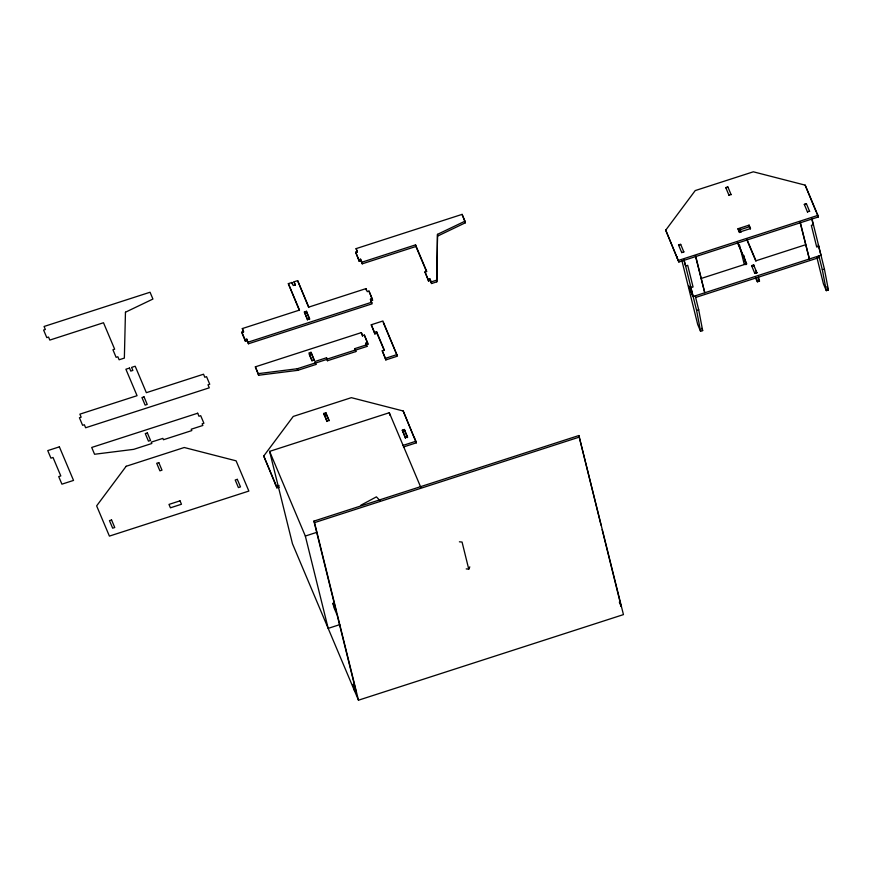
<?xml version="1.0" encoding="UTF-8"?>
<svg xmlns="http://www.w3.org/2000/svg" width="872" height="872" viewBox="0 0 872 872"><rect width="100%" height="100%" fill="white"/><g stroke="black" fill="none" stroke-linecap="round" stroke-linejoin="round"><path stroke-width="1.31" d="M356.114 248.618L357.389 251.637L355.645 252.204L358.839 259.758L360.572 259.202L361.858 262.221L415.541 244.879L426.702 271.345L424.958 271.901L428.152 279.465L429.896 278.898L431.564 283.52L436.796 281.83L437.504 234.35L464.961 221.194L462.095 214.381L356.114 248.618L357.357 252.226M436.796 281.83L437.504 234.35M466.215 568.904L468.755 569.144L469.79 566.855M279.476 487.023L276.893 487.862L263.736 456.023L293.243 416.435L351.351 397.665L403.191 410.985L416.347 442.823L403.431 446.987M665.718 230.175L695.224 190.576L753.332 171.806L805.161 185.137L817.925 215.373L818.318 216.965L678.863 262.003L665.718 230.175L678.863 262.003M360.801 505.248L376.399 496.866L380.094 500.702M437.908 235.952L465.365 222.785L464.961 221.194M299.39 310.487L288.338 283.64L291.935 282.474L293.21 285.504L295.303 284.828L294.028 281.798L297.635 280.631L308.797 307.097L365.968 288.632L367.254 291.651L368.987 291.085L372.18 298.649L372.573 300.24L370.829 300.807L370.437 299.205L372.18 298.649M355.645 252.204L359.231 261.36L360.975 260.793L362.251 263.824L415.933 246.482L426.593 271.737M243.571 332.178L242.329 328.559L299.499 310.094L288.338 283.64M370.437 299.205L372.115 303.827L248.466 343.764L247.19 340.745L245.446 341.312L242.253 333.747L241.86 332.145L243.604 331.589L242.329 328.559M304.383 311.958L306.475 311.282L309.658 318.836L307.565 319.512L304.383 311.958L307.511 320.035M304.775 313.549L306.868 312.874L309.604 319.359M241.86 332.145L245.043 339.709L246.787 339.143L248.466 343.764M424.958 271.901L428.544 281.057L430.288 280.501M429.896 278.898L431.171 281.918L436.403 280.228M248.062 342.173L371.712 302.235M725.842 187.851L727.935 187.175M728.97 195.143L731.063 194.467M371.276 324.766L382.895 321.005L397.447 356.168L385.827 359.918L382.241 350.762L384.334 350.086L376.551 331.643L374.459 332.319L371.276 324.766L374.862 333.922L376.955 333.246L384.214 350.457M354.882 348.615L355.275 350.206L366.894 346.457L366.502 344.854L354.882 348.615L355.852 351.569L327.501 360.725L326.531 357.771L314.901 361.52L315.871 364.485L297.744 370.338L258.613 375.243L255.354 366.84L361.335 332.613L362.61 335.633L364.354 335.077L367.548 342.631L367.94 344.233L366.196 344.789L365.804 343.197L367.548 342.631M311.01 352.299L308.928 352.975L312.111 360.539L314.203 359.863L311.01 352.299L314.149 360.376M311.413 353.901L309.32 354.577L312.056 361.052M678.601 245.196L680.694 244.52M804.344 204.582L806.437 203.906M255.354 366.84L258.221 373.652L297.352 368.736L315.479 362.883M327.098 359.133L355.46 349.977M327.501 360.725L326.924 359.373L315.304 363.123L315.871 364.485M738.05 228.715L749.092 225.14L750.53 228.551L739.489 232.115L738.05 228.715L739.402 232.573M738.453 230.306L749.484 226.742L750.443 229.009M681.73 252.488L683.822 251.812M807.472 211.874L809.565 211.198M678.471 260.412L817.925 215.373M382.241 350.762L385.435 358.327L397.054 354.566M813.434 224.693L811.342 225.368L816.704 247.038L818.786 246.362L818.219 244.999L820.988 255.234L693.153 296.524L690.384 286.288L690.962 287.651L693.055 286.975L687.692 265.306L685.599 265.982L684.084 260.815M700.946 278.55L746.683 263.78L738.061 243.332M805.532 244.77L755.98 260.772L746.846 239.124M753.648 264.957L751.566 265.633L754.814 273.459L756.907 272.783L753.648 264.957L754.051 266.56M751.631 265.906L753.713 265.23M754.749 273.198L756.842 272.522M323.806 413.437L325.899 412.761L329.082 420.315L326.989 420.991L323.806 413.437L326.935 421.514M324.199 415.028L326.292 414.353L329.027 420.838M695.649 297.45L819.288 257.513M755.566 278.223L757.408 281.809L759.501 281.133L758.509 277.143M698.679 309.702L702.658 330.597L700.565 331.273L696.586 310.377L698.679 309.702L695.246 295.848M824.411 269.088L828.4 289.984L826.307 290.659L822.329 269.764L824.411 269.088L811.865 218.36M354.653 691.115L353.007 684.455L356.201 692.019L337.192 615.218L333.998 607.664L332.908 603.228L336.091 610.782L313.898 521.118L578.866 435.542L623.447 614.607L358.479 700.194L292.458 543.714L269.601 451.38L389.304 412.718L420.827 487.426M402.308 430.168L404.39 429.493L407.584 437.046L405.491 437.722L402.308 430.168L405.436 438.245M402.701 431.771L404.793 431.095L407.529 437.57M263.736 456.023L276.489 486.26L279.073 485.432M403.038 445.396L415.944 441.221M313.898 521.118L314.541 522.622L579.499 437.046M269.601 451.38L305.331 536.04L316.918 532.302M339.764 624.635L328.177 628.374L305.331 536.04M459.402 541.806L462.062 542.057L468.755 569.144M758.28 278.746L759.501 281.133M816.214 211.983L805.161 185.137M816.726 213.182L818.318 216.965M809.63 211.46L806.371 203.634L804.278 204.31L807.537 212.136M826.961 286.583L828.4 289.984M826.307 290.659L823.441 283.858L816.977 257.741M731.128 194.729L727.869 186.902L725.777 187.578L729.036 195.404M746.737 239.528L755.871 261.164M755.871 270.876L756.787 273.034M737.439 242.525L746.574 264.172M683.888 252.073L680.629 244.247L678.536 244.923L681.795 252.749M690.406 289.068L691.769 292.305M701.698 328.33L702.658 330.597M700.565 331.273L697.698 324.471L681.86 260.477M465.365 222.785L462.095 214.381M619.338 602.127L621.158 606.443L602.149 529.642M383.288 322.607L396.923 354.926M372.573 300.24L368.987 291.085M370.829 300.807L371.679 302.824M414.244 437.842L403.191 410.985M416.347 442.823L414.353 437.439M367.94 344.233L364.354 335.077M365.804 343.197L366.502 344.854M362.578 336.221L361.335 332.613M366.196 344.789L366.894 346.457M355.275 350.206L355.852 351.569M308.688 307.489L297.635 280.631M295.281 285.417L294.028 281.798M811.603 218.262L812.857 223.341M818.895 255.91L822.329 269.764M800.267 222.197L809.369 258.995L800.016 222.153M749.092 225.14L749.484 226.742M756.427 277.819L757.408 281.809M740.034 228.562L740.982 232.41M739.445 244.923L744.296 264.51M695.671 255.987L704.772 292.774L695.42 255.932M684.029 259.638L696.586 310.377M676.879 256.63L677.272 258.232M578.866 435.542L601.059 525.206M431.171 281.918L431.564 283.52M428.152 279.465L428.544 281.057M415.541 244.879L415.933 246.482M404.39 429.493L404.793 431.095M361.858 262.221L362.251 263.824M385.435 358.327L385.827 359.918M360.572 259.202L360.975 260.793M358.839 259.758L359.231 261.36M365.968 288.632L366.371 290.223M376.551 331.643L376.955 333.246M374.459 332.319L374.862 333.922M389.304 412.718L389.958 415.355M326.531 357.771L326.924 359.373M306.475 311.282L306.868 312.874M325.899 412.761L326.292 414.353M291.935 282.474L292.338 284.076M297.352 368.736L297.744 370.338M314.541 522.622L358.479 700.194M258.221 373.652L258.613 375.243M246.787 339.143L247.19 340.745M245.043 339.709L245.446 341.312M276.489 486.26L276.893 487.862M274.898 482.478L275.29 484.08M743.914 255.507L745.854 264.717M125.459 312.209L124.358 358.087L119.126 359.776L117.851 356.757L116.107 357.324L112.924 349.759L114.657 349.192L103.496 322.738L49.813 340.08L48.538 337.061L46.794 337.617L43.6 330.063L45.344 329.496L44.069 326.477L150.049 292.24L152.927 299.042L125.459 312.209M126.157 466.28L96.639 505.869L109.403 536.106L248.858 491.067L236.094 460.83L184.254 447.51L126.157 466.28M129.503 368.071L125.895 369.227L137.057 395.692L79.886 414.156L81.161 417.176L79.417 417.743L82.611 425.296L84.355 424.74L85.63 427.76L209.28 387.822L207.994 384.803L209.738 384.236L206.555 376.682L204.811 377.238L203.536 374.219L146.354 392.683L135.193 366.229L131.596 367.395L132.871 370.415L130.778 371.091L129.503 368.071M144.033 396.869L141.94 397.545L145.134 405.109L147.226 404.434L144.033 396.869M59.372 446.846L47.742 450.606L50.936 458.16L53.029 457.484L60.811 475.927L58.718 476.603L61.912 484.167L73.531 480.418L59.372 446.846M197.682 413.219L91.702 447.456L94.568 454.258L133.699 449.353L151.826 443.499L151.259 442.137L162.879 438.376L163.446 439.739L191.807 430.583L191.23 429.22L202.849 425.471L202.151 423.803L203.895 423.247L200.702 415.682L198.958 416.249L197.682 413.219M147.368 432.915L145.275 433.591L148.458 441.145L150.551 440.469L147.368 432.915M158.802 462.607L156.709 463.283L159.903 470.836L161.996 470.161L158.802 462.607M111.561 519.952L109.469 520.628L112.662 528.181L114.755 527.505L111.561 519.952M237.304 479.338L235.211 480.014L238.405 487.568L240.498 486.892L237.304 479.338M180.024 500.844L168.983 504.408L170.422 507.809L181.463 504.245L180.024 500.844M691.878 293.504L688.695 285.94L692.281 295.096L691.878 293.504"/></g></svg>
